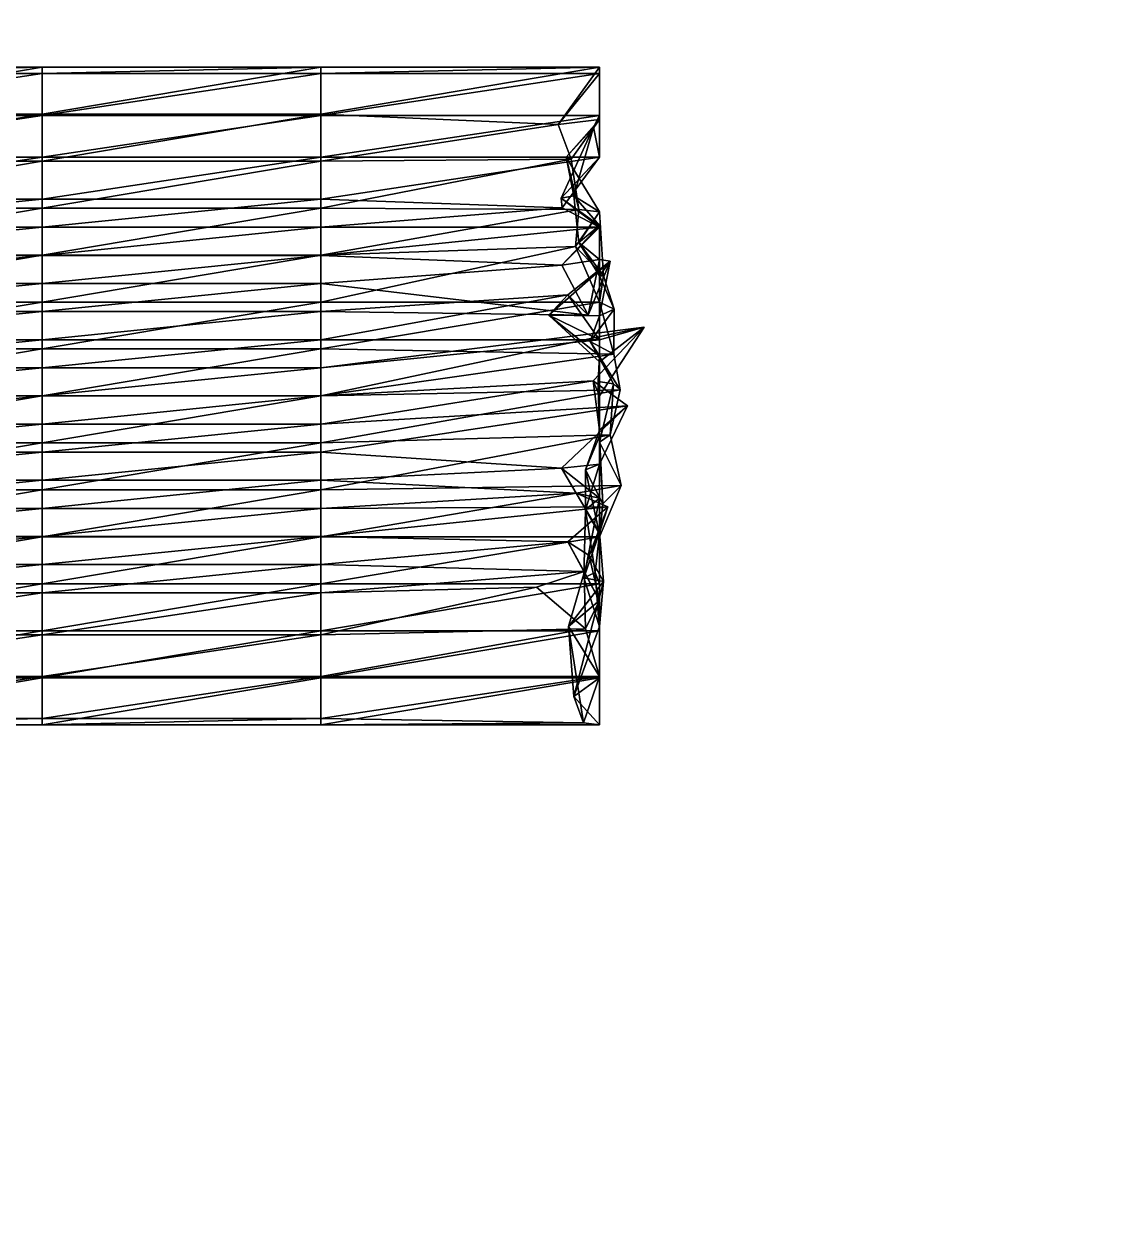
# Model space of a CAD drawing. Extents: x -214 to 134, y -156 to 187.
# Drawn here: x -2.2 to 48.5, y -51.7 to 3.9 of the extents above; entities that cross this region are included whole.
import ezdxf

# ---------------------------------------------------------------- set-up
doc = ezdxf.new("R2010")
doc.units = 0
doc.layers.get('0').update_dxf_attribs({"color": 73, "linetype": 'CONTINUOUS'})

msp = doc.modelspace()

# ---------------------------------------------------------------- meshes
at = {"color": 16}
mesh = msp.add_polyface(dxfattribs=at)
corners = [(-213.545, -93.107), (133.977, -93.107), (-213.545, 94.182), (133.977, 94.182), (-213.545, -93.107, -2.355), (133.977, -93.107, -2.355), (-213.545, 94.182, -2.355), (133.977, 94.182, -2.355)]
mesh.append_faces([[corners[k] for k in face] for face in [(2, 0, 3, 2), (1, 3, 0, 1), (5, 4, 7, 5), (6, 7, 4, 6), (1, 0, 5, 1), (4, 5, 0, 4), (3, 1, 7, 3), (5, 7, 1, 5), (2, 3, 6, 2), (7, 6, 3, 7), (0, 2, 4, 0), (6, 4, 2, 6)]], dxfattribs={"vtx1": -1, "vtx3": -1, "color": 16})
at = {"color": 236}
mesh = msp.add_polyface(dxfattribs=at)
corners = [(-14.38, -11.289), (-14.38, -13.481), (-27.38, -13.481), (-1.38, -11.289), (-1.38, -13.481), (11.62, -11.289), (-14.38, -9.097), (-27.38, -11.289), (-1.38, -9.097), (11.62, -9.097), (-14.38, -6.905), (-27.38, -9.097), (-1.38, -6.905), (11.62, -6.905), (-14.38, -4.713), (-27.38, -6.905), (-1.38, -4.713), (11.62, -4.713), (-14.38, -2.521), (-27.38, -4.713), (-1.38, -2.521), (11.62, -2.521), (-14.38, -0.329), (-27.38, -2.521), (-1.38, -0.329), (11.62, -0.329), (-14.38, 1.864), (-27.38, -0.329), (-1.38, 1.864), (11.62, 1.864), (-1.38, -13.481, 3.496), (-14.38, -13.481, 3.496), (-14.38, -14.792, 3.496), (-1.38, -12.17, 3.496), (-14.38, -12.17, 3.496), (-1.38, -10.858, 3.496), (-14.38, -10.858, 3.496), (-1.38, -9.547, 3.496), (-14.38, -9.547, 3.496), (-1.38, -8.235, 3.496), (-14.38, -8.235, 3.496), (-1.38, -6.924, 3.496), (-14.38, -6.924, 3.496), (-1.38, -5.612, 3.496), (-14.38, -5.612, 3.496), (-1.38, -4.301, 3.496), (-14.38, -4.301, 3.496), (-14.38, 1.564, 0.874), (-1.38, 1.564, 0.874), (-27.38, 1.864), (-27.38, 1.564, 0.874), (-14.38, -0.391, 1.748), (-1.38, -0.391, 1.748), (-27.38, -0.391, 1.748), (-14.38, -2.346, 2.622), (-1.38, -2.346, 2.622), (-27.38, -2.346, 2.622), (-27.38, -4.301, 3.496)]
mesh.append_faces([[corners[k] for k in face] for face in [(0, 1, 2, 0), (1, 0, 3, 1), (3, 4, 1, 3), (4, 3, 5, 4), (6, 0, 7, 6), (0, 6, 8, 0), (8, 3, 0, 8), (3, 8, 9, 3), (10, 6, 11, 10), (6, 10, 12, 6), (12, 8, 6, 12), (8, 12, 13, 8), (14, 10, 15, 14), (10, 14, 16, 10), (16, 12, 10, 16), (12, 16, 17, 12), (18, 14, 19, 18), (14, 18, 20, 14), (20, 16, 14, 20), (16, 20, 21, 16), (22, 18, 23, 22), (18, 22, 24, 18), (24, 20, 18, 24), (20, 24, 25, 20), (26, 22, 27, 26), (22, 26, 28, 22), (28, 24, 22, 28), (24, 28, 29, 24), (30, 31, 32, 30), (31, 30, 33, 31), (33, 34, 31, 33), (34, 33, 35, 34), (35, 36, 34, 35), (36, 35, 37, 36), (37, 38, 36, 37), (38, 37, 39, 38), (39, 40, 38, 39), (40, 39, 41, 40), (41, 42, 40, 41), (42, 41, 43, 42), (43, 44, 42, 43), (44, 43, 45, 44), (45, 46, 44, 45), (28, 26, 47, 28), (47, 48, 28, 47), (26, 49, 50, 26), (50, 47, 26, 50), (48, 47, 51, 48), (51, 52, 48, 51), (47, 50, 53, 47), (53, 51, 47, 53), (52, 51, 54, 52), (54, 55, 52, 54), (51, 53, 56, 51), (56, 54, 51, 56), (55, 54, 46, 55), (46, 45, 55, 46), (54, 56, 57, 54), (57, 46, 54, 57)]], dxfattribs={"vtx2": -1, "vtx3": -1, "color": 236})
mesh = msp.add_polyface(dxfattribs=at)
corners = [(11.62, -11.289), (11.62, -13.481), (-1.38, -13.481), (25.295, -11.538), (11.62, -9.097), (-1.38, -11.289), (24.62, -9.097), (11.62, -6.905), (-1.38, -9.097), (23.502, -6.503), (11.62, -4.713), (-1.38, -6.905), (23.659, -4.777), (11.62, -2.521), (-1.38, -4.713), (23.301, -2.427), (11.62, -0.329), (-1.38, -2.521), (22.689, -0.817), (11.62, 1.864), (-1.38, -0.329), (24.62, 1.864), (11.62, -12.17, 3.496), (-1.38, -12.17, 3.496), (-1.38, -13.481, 3.496), (26.701, -10.273, 3.496), (11.62, -13.481, 3.496), (11.62, -10.858, 3.496), (-1.38, -10.858, 3.496), (24.62, -10.858, 3.496), (11.62, -9.547, 3.496), (-1.38, -9.547, 3.496), (23.14, -8.757, 3.496), (11.62, -8.235, 3.496), (-1.38, -8.235, 3.496), (24.094, -9.717, 3.496), (11.62, -6.924, 3.496), (-1.38, -6.924, 3.496), (22.863, -7.38, 3.496), (11.62, -5.612, 3.496), (-1.38, -5.612, 3.496), (24.62, -5.612, 3.496), (11.62, -4.301, 3.496), (-1.38, -4.301, 3.496), (22.875, -4.709, 3.496), (11.62, 1.564, 0.874), (24.62, 1.564, 0.874), (-1.38, 1.864), (-1.38, 1.564, 0.874), (11.62, -0.391, 1.748), (24.62, -0.391, 1.748), (-1.38, -0.391, 1.748), (11.62, -2.346, 2.622), (24.62, -2.346, 2.622), (-1.38, -2.346, 2.622)]
mesh.append_faces([[corners[k] for k in face] for face in [(0, 1, 2, 0), (1, 0, 3, 1), (4, 0, 5, 4), (0, 4, 6, 0), (7, 4, 8, 7), (4, 7, 9, 4), (10, 7, 11, 10), (7, 10, 12, 7), (12, 9, 7, 12), (13, 10, 14, 13), (10, 13, 15, 10), (15, 12, 10, 15), (16, 13, 17, 16), (13, 16, 18, 13), (18, 15, 13, 18), (19, 16, 20, 19), (16, 19, 21, 16), (22, 23, 24, 22), (25, 22, 26, 25), (23, 22, 27, 23), (27, 28, 23, 27), (22, 25, 29, 22), (29, 27, 22, 29), (28, 27, 30, 28), (30, 31, 28, 30), (27, 29, 32, 27), (32, 30, 27, 32), (31, 30, 33, 31), (33, 34, 31, 33), (30, 32, 35, 30), (35, 33, 30, 35), (34, 33, 36, 34), (36, 37, 34, 36), (33, 35, 38, 33), (38, 36, 33, 38), (37, 36, 39, 37), (39, 40, 37, 39), (36, 38, 41, 36), (41, 39, 36, 41), (40, 39, 42, 40), (42, 43, 40, 42), (39, 41, 44, 39), (44, 42, 39, 44), (21, 19, 45, 21), (45, 46, 21, 45), (19, 47, 48, 19), (48, 45, 19, 48), (46, 45, 49, 46), (49, 50, 46, 49), (45, 48, 51, 45), (51, 49, 45, 51), (50, 49, 52, 50), (52, 53, 50, 52), (49, 51, 54, 49), (54, 52, 49, 54), (53, 52, 42, 53), (42, 44, 53, 42), (52, 54, 43, 52), (43, 42, 52, 43)]], dxfattribs={"vtx2": -1, "vtx3": -1, "color": 236})
mesh = msp.add_polyface(dxfattribs=at)
corners = [(25.295, -11.538), (25.591, -13.194), (11.62, -13.481), (24.62, -9.097), (11.62, -11.289), (23.502, -6.503), (11.62, -9.097), (24.62, 1.864), (22.689, -0.817), (11.62, -0.329), (24.186, -10.946, 0.874), (25.281, -12.917, 0.874), (25.297, -9.438, 0.874), (24.804, -7.877, 0.874), (23.659, -4.777), (24.62, -4.884, 0.874), (23.301, -2.427), (23.067, -2.336, 0.874), (24.62, -0.585, 0.874), (24.62, 1.564, 0.874), (24.62, -11.611, 1.748), (24.56, -12.809, 1.748), (24.62, -9.741, 1.748), (24.62, -7.871, 1.748), (23.65, -6.323, 1.748), (23.416, -4.139, 1.748), (24.339, -0.935, 1.748), (24.62, -0.391, 1.748), (24.62, -11.89, 2.622), (22.261, -9.709, 2.622), (25.112, -7.195, 2.622), (24.62, -7.118, 2.622), (24.62, -5.527, 2.622), (22.838, -4.249, 2.622), (24.62, -2.346, 2.622), (24.62, -13.481, 2.622), (26.701, -10.273, 3.496), (24.321, -12.774, 3.496), (24.62, -10.858, 3.496), (23.14, -8.757, 3.496), (24.094, -9.717, 3.496), (22.863, -7.38, 3.496), (24.62, -5.612, 3.496), (22.875, -4.709, 3.496)]
mesh.append_faces([[corners[k] for k in face] for face in [(0, 1, 2, 0), (3, 0, 4, 3), (5, 3, 6, 5), (7, 8, 9, 7), (1, 0, 10, 1), (10, 11, 1, 10), (0, 3, 12, 0), (12, 10, 0, 12), (3, 5, 13, 3), (13, 12, 3, 13), (5, 14, 15, 5), (15, 13, 5, 15), (14, 16, 17, 14), (17, 15, 14, 17), (16, 8, 18, 16), (18, 17, 16, 18), (8, 7, 19, 8), (19, 18, 8, 19), (11, 10, 20, 11), (20, 21, 11, 20), (10, 12, 22, 10), (22, 20, 10, 22), (12, 13, 23, 12), (23, 22, 12, 23), (13, 15, 24, 13), (24, 23, 13, 24), (15, 17, 25, 15), (25, 24, 15, 25), (17, 18, 26, 17), (26, 25, 17, 26), (18, 19, 27, 18), (27, 26, 18, 27), (21, 20, 28, 21), (20, 22, 29, 20), (29, 28, 20, 29), (22, 23, 30, 22), (30, 29, 22, 30), (23, 24, 31, 23), (31, 30, 23, 31), (24, 25, 32, 24), (32, 31, 24, 32), (25, 26, 33, 25), (33, 32, 25, 33), (26, 27, 34, 26), (34, 33, 26, 34), (35, 28, 36, 35), (36, 37, 35, 36), (28, 29, 38, 28), (38, 36, 28, 38), (29, 30, 39, 29), (39, 38, 29, 39), (30, 31, 40, 30), (40, 39, 30, 40), (31, 32, 41, 31), (41, 40, 31, 41), (32, 33, 42, 32), (42, 41, 32, 42), (33, 34, 43, 33), (43, 42, 33, 43)]], dxfattribs={"vtx2": -1, "vtx3": -1, "color": 236})
mesh = msp.add_polyface(dxfattribs=at)
corners = [(11.62, -26.634), (11.62, -28.826), (-1.38, -28.826), (24.62, -26.634), (24.62, -28.826), (11.62, -24.441), (-1.38, -26.634), (24.62, -24.441), (11.62, -22.249), (-1.38, -24.441), (24.62, -22.249), (11.62, -20.057), (-1.38, -22.249), (24.62, -20.057), (11.62, -17.865), (-1.38, -20.057), (25.638, -17.662), (11.62, -15.673), (-1.38, -17.865), (25.115, -15.301), (11.62, -13.481), (-1.38, -15.673), (25.591, -13.194), (11.62, -22.661, 3.496), (21.689, -22.392, 3.496), (23.906, -21.665, 3.496), (11.62, -21.35, 3.496), (23.147, -20.291, 3.496), (11.62, -20.038, 3.496), (25.006, -18.648, 3.496), (11.62, -18.727, 3.496), (-1.38, -18.727, 3.496), (11.62, -17.415, 3.496), (-1.38, -17.415, 3.496), (23.525, -18.021, 3.496), (11.62, -16.104, 3.496), (-1.38, -16.104, 3.496), (22.854, -16.854, 3.496), (11.62, -14.792, 3.496), (-1.38, -14.792, 3.496), (25.922, -13.943, 3.496), (11.62, -13.481, 3.496), (-1.38, -13.481, 3.496), (24.321, -12.774, 3.496), (11.62, -12.17, 3.496), (26.701, -10.273, 3.496), (11.62, -28.526, 0.874), (-1.38, -28.526, 0.874), (23.869, -28.723, 0.874), (11.62, -26.571, 1.748), (-1.38, -26.571, 1.748), (24.62, -26.571, 1.748), (11.62, -24.616, 2.622), (-1.38, -24.616, 2.622), (23.963, -24.336, 2.622), (-1.38, -22.661, 3.496)]
mesh.append_faces([[corners[k] for k in face] for face in [(0, 1, 2, 0), (1, 0, 3, 1), (3, 4, 1, 3), (5, 0, 6, 5), (0, 5, 7, 0), (7, 3, 0, 7), (8, 5, 9, 8), (5, 8, 10, 5), (10, 7, 5, 10), (11, 8, 12, 11), (8, 11, 13, 8), (13, 10, 8, 13), (14, 11, 15, 14), (11, 14, 16, 11), (17, 14, 18, 17), (14, 17, 19, 14), (19, 16, 14, 19), (20, 17, 21, 20), (17, 20, 22, 17), (23, 24, 25, 23), (25, 26, 23, 25), (26, 25, 27, 26), (27, 28, 26, 27), (28, 27, 29, 28), (29, 30, 28, 29), (31, 30, 32, 31), (32, 33, 31, 32), (30, 29, 34, 30), (34, 32, 30, 34), (33, 32, 35, 33), (35, 36, 33, 35), (32, 34, 37, 32), (37, 35, 32, 37), (36, 35, 38, 36), (38, 39, 36, 38), (35, 37, 40, 35), (40, 38, 35, 40), (39, 38, 41, 39), (41, 42, 39, 41), (38, 40, 43, 38), (43, 41, 38, 43), (42, 41, 44, 42), (41, 43, 45, 41), (2, 1, 46, 2), (46, 47, 2, 46), (1, 4, 48, 1), (48, 46, 1, 48), (47, 46, 49, 47), (49, 50, 47, 49), (46, 48, 51, 46), (51, 49, 46, 51), (50, 49, 52, 50), (52, 53, 50, 52), (49, 51, 54, 49), (54, 52, 49, 54), (53, 52, 23, 53), (23, 55, 53, 23), (52, 54, 24, 52), (24, 23, 52, 24)]], dxfattribs={"vtx2": -1, "vtx3": -1, "color": 236})
mesh = msp.add_polyface(dxfattribs=at)
corners = [(25.638, -17.662), (24.62, -20.057), (11.62, -20.057), (25.591, -13.194), (25.115, -15.301), (11.62, -15.673), (24.62, -28.826), (24.62, -26.634), (23.429, -27.502, 0.874), (23.869, -28.723, 0.874), (24.62, -24.441), (24.62, -24.227, 0.874), (24.62, -22.249), (24.426, -21.714, 0.874), (24.62, -19.929, 0.874), (24.77, -18.511, 0.874), (24.62, -15.63, 0.874), (25.281, -12.917, 0.874), (23.171, -24.241, 1.748), (24.62, -26.571, 1.748), (24.809, -22.14, 1.748), (23.893, -21.967, 1.748), (23.972, -18.799, 1.748), (23.973, -16.926, 1.748), (24.62, -15.351, 1.748), (24.56, -12.809, 1.748), (24.62, -23.025, 2.622), (23.963, -24.336, 2.622), (24.142, -20.925, 2.622), (24.62, -19.844, 2.622), (24.62, -18.253, 2.622), (24.62, -16.662, 2.622), (24.62, -15.072, 2.622), (24.62, -13.481, 2.622), (24.62, -11.89, 2.622), (23.906, -21.665, 3.496), (21.689, -22.392, 3.496), (23.147, -20.291, 3.496), (25.006, -18.648, 3.496), (23.525, -18.021, 3.496), (22.854, -16.854, 3.496), (25.922, -13.943, 3.496), (24.321, -12.774, 3.496)]
mesh.append_faces([[corners[k] for k in face] for face in [(0, 1, 2, 0), (3, 4, 5, 3), (6, 7, 8, 6), (8, 9, 6, 8), (7, 10, 11, 7), (11, 8, 7, 11), (10, 12, 13, 10), (13, 11, 10, 13), (12, 1, 14, 12), (14, 13, 12, 14), (1, 0, 15, 1), (15, 14, 1, 15), (0, 4, 16, 0), (16, 15, 0, 16), (4, 3, 17, 4), (17, 16, 4, 17), (9, 8, 18, 9), (18, 19, 9, 18), (8, 11, 20, 8), (20, 18, 8, 20), (11, 13, 21, 11), (21, 20, 11, 21), (13, 14, 22, 13), (22, 21, 13, 22), (14, 15, 23, 14), (23, 22, 14, 23), (15, 16, 24, 15), (24, 23, 15, 24), (16, 17, 25, 16), (25, 24, 16, 25), (19, 18, 26, 19), (26, 27, 19, 26), (18, 20, 28, 18), (28, 26, 18, 28), (20, 21, 29, 20), (29, 28, 20, 29), (21, 22, 30, 21), (30, 29, 21, 30), (22, 23, 31, 22), (31, 30, 22, 31), (23, 24, 32, 23), (32, 31, 23, 32), (24, 25, 33, 24), (33, 32, 24, 33), (34, 33, 25, 34), (27, 26, 35, 27), (35, 36, 27, 35), (26, 28, 37, 26), (37, 35, 26, 37), (28, 29, 38, 28), (38, 37, 28, 38), (29, 30, 39, 29), (39, 38, 29, 39), (30, 31, 40, 30), (40, 39, 30, 40), (31, 32, 41, 31), (41, 40, 31, 41), (32, 33, 42, 32), (42, 41, 32, 42)]], dxfattribs={"vtx2": -1, "vtx3": -1, "color": 236})
mesh = msp.add_polyface(dxfattribs=at)
corners = [(-14.38, -26.634), (-14.38, -28.826), (-27.38, -28.826), (-1.38, -26.634), (-1.38, -28.826), (11.62, -26.634), (-14.38, -24.441), (-27.38, -26.634), (-1.38, -24.441), (11.62, -24.441), (-14.38, -22.249), (-27.38, -24.441), (-1.38, -22.249), (11.62, -22.249), (-14.38, -20.057), (-27.38, -22.249), (-1.38, -20.057), (11.62, -20.057), (-14.38, -17.865), (-27.38, -20.057), (-1.38, -17.865), (11.62, -17.865), (-14.38, -15.673), (-27.38, -17.865), (-1.38, -15.673), (11.62, -15.673), (-14.38, -13.481), (-27.38, -15.673), (-1.38, -13.481), (11.62, -13.481), (-14.38, -22.661, 3.496), (-1.38, -22.661, 3.496), (-1.38, -21.35, 3.496), (-14.38, -21.35, 3.496), (11.62, -22.661, 3.496), (11.62, -21.35, 3.496), (-1.38, -20.038, 3.496), (-14.38, -20.038, 3.496), (11.62, -20.038, 3.496), (-1.38, -18.727, 3.496), (-14.38, -18.727, 3.496), (11.62, -18.727, 3.496), (-1.38, -17.415, 3.496), (-14.38, -17.415, 3.496), (-1.38, -16.104, 3.496), (-14.38, -16.104, 3.496), (-1.38, -14.792, 3.496), (-14.38, -14.792, 3.496), (-1.38, -13.481, 3.496), (-1.38, -28.526, 0.874), (-14.38, -28.526, 0.874), (-1.38, -26.571, 1.748), (-14.38, -26.571, 1.748), (-27.38, -26.571, 1.748), (-14.38, -24.616, 2.622), (-27.38, -24.616, 2.622), (-1.38, -24.616, 2.622), (-27.38, -22.661, 3.496)]
mesh.append_faces([[corners[k] for k in face] for face in [(0, 1, 2, 0), (1, 0, 3, 1), (3, 4, 1, 3), (4, 3, 5, 4), (6, 0, 7, 6), (0, 6, 8, 0), (8, 3, 0, 8), (3, 8, 9, 3), (10, 6, 11, 10), (6, 10, 12, 6), (12, 8, 6, 12), (8, 12, 13, 8), (14, 10, 15, 14), (10, 14, 16, 10), (16, 12, 10, 16), (12, 16, 17, 12), (18, 14, 19, 18), (14, 18, 20, 14), (20, 16, 14, 20), (16, 20, 21, 16), (22, 18, 23, 22), (18, 22, 24, 18), (24, 20, 18, 24), (20, 24, 25, 20), (26, 22, 27, 26), (22, 26, 28, 22), (28, 24, 22, 28), (24, 28, 29, 24), (30, 31, 32, 30), (32, 33, 30, 32), (31, 34, 35, 31), (35, 32, 31, 35), (33, 32, 36, 33), (36, 37, 33, 36), (32, 35, 38, 32), (38, 36, 32, 38), (37, 36, 39, 37), (39, 40, 37, 39), (36, 38, 41, 36), (41, 39, 36, 41), (40, 39, 42, 40), (42, 43, 40, 42), (43, 42, 44, 43), (44, 45, 43, 44), (45, 44, 46, 45), (46, 47, 45, 46), (47, 46, 48, 47), (1, 4, 49, 1), (49, 50, 1, 49), (50, 49, 51, 50), (51, 52, 50, 51), (53, 52, 54, 53), (54, 55, 53, 54), (52, 51, 56, 52), (56, 54, 52, 56), (55, 54, 30, 55), (30, 57, 55, 30), (54, 56, 31, 54), (31, 30, 54, 31)]], dxfattribs={"vtx2": -1, "vtx3": -1, "color": 236})

doc.saveas('drawing.dxf')
